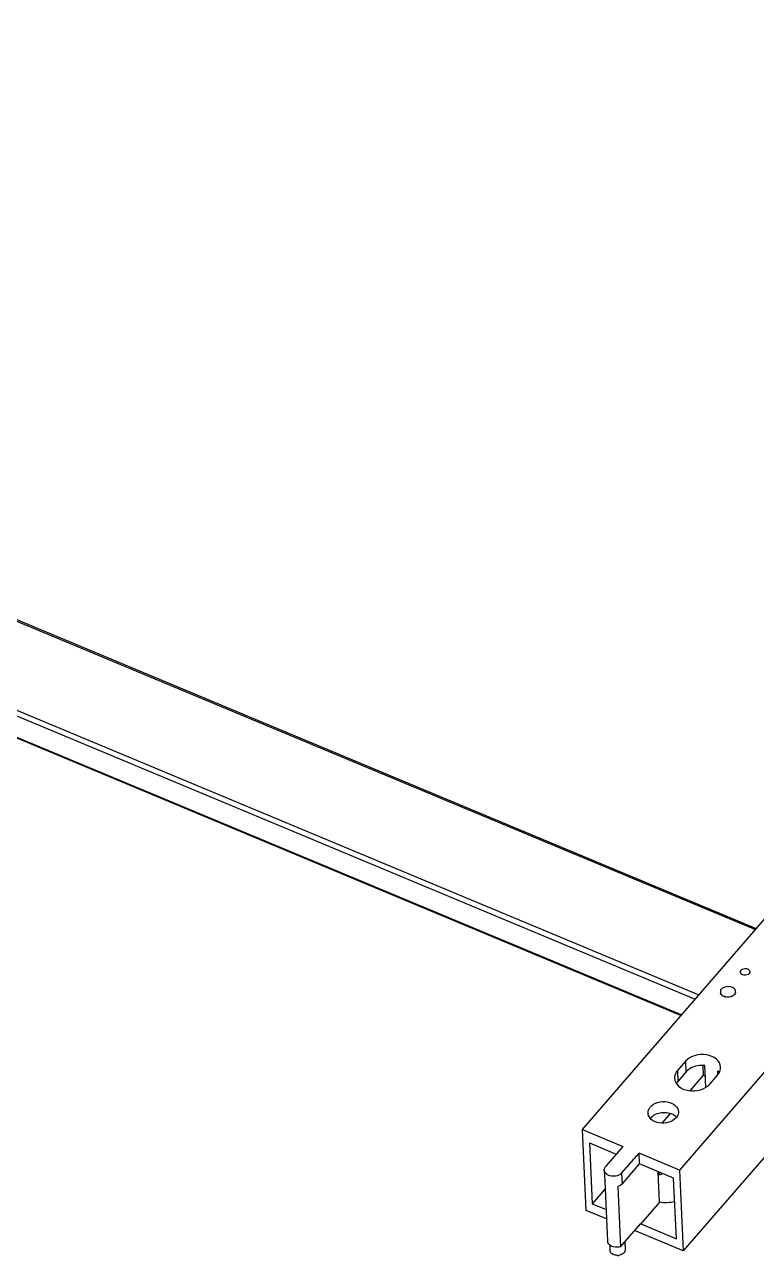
# Model space of a CAD drawing. Header units: millimetres. Extents: x 562 to 17351, y 2396 to 6995.
# Drawn here: x 6299.3 to 6395.2, y 2989.1 to 3150.4 of the extents above; entities that cross this region are included whole.
import ezdxf

# ---------------------------------------------------------------- set-up
doc = ezdxf.new("R2010")
doc.units = ezdxf.units.MM
doc.layers.add('02___PRT_ALL_AXES', color=7, linetype='Continuous')

msp = doc.modelspace()

# ---------------------------------------------------------------- linework, layer by layer
at = {"color": 7, "linetype": 'Continuous'}
for p, q in [((6372.4245, 3005.5772), (6550.3061, 3211.3803)), ((6563.0254, 3206.0704), (6385.1438, 3000.2673)), ((6168.4096, 3126.6201), (6395.2091, 3031.9383)), ((6160.3947, 3117.3472), (6387.1942, 3022.6653)), ((6159.4134, 3114.984), (6385.433, 3020.6277)), ((6159.4194, 3114.8561), (6385.3534, 3020.5356)), ((6390.4771, 3023.5793), (6390.5017, 3023.5856)), ((6390.5024, 3023.5761), (6390.4771, 3023.5793)), ((6390.4805, 3023.5479), (6390.5047, 3023.5549)), ((6390.506, 3023.5455), (6390.4805, 3023.5479)), ((6390.4857, 3023.5166), (6390.5096, 3023.5244)), ((6390.5114, 3023.515), (6390.4857, 3023.5166)), ((6390.493, 3023.4856), (6390.5163, 3023.4941)), ((6390.5188, 3023.4848), (6390.493, 3023.4856)), ((6390.5021, 3023.4549), (6390.5249, 3023.464)), ((6390.528, 3023.4549), (6390.5021, 3023.4549)), ((6390.5131, 3023.4245), (6390.5354, 3023.4344)), ((6390.539, 3023.4253), (6390.5131, 3023.4245)), ((6390.526, 3023.3946), (6390.5477, 3023.4051)), ((6390.5519, 3023.3962), (6390.526, 3023.3946)), ((6390.5408, 3023.3651), (6390.5619, 3023.3763)), ((6390.5666, 3023.3675), (6390.5408, 3023.3651)), ((6390.5574, 3023.3362), (6390.5778, 3023.3479)), ((6390.583, 3023.3393), (6390.5574, 3023.3362)), ((6392.517, 3023.5782), (6392.4913, 3023.5751)), ((6392.493, 3023.5845), (6392.517, 3023.5782)), ((6392.5214, 3023.6098), (6392.496, 3023.6058)), ((6392.497, 3023.6153), (6392.5214, 3023.6098)), ((6392.5239, 3023.6414), (6392.4987, 3023.6367)), ((6392.4992, 3023.6461), (6392.5239, 3023.6414)), ((6392.4994, 3023.677), (6392.5245, 3023.673)), ((6392.5245, 3023.673), (6392.4995, 3023.6675)), ((6390.5758, 3023.3078), (6390.5955, 3023.3202)), ((6390.6012, 3023.3117), (6390.5758, 3023.3078)), ((6390.7216, 3023.1527), (6390.7362, 3023.1682)), ((6390.745, 3023.1612), (6390.7216, 3023.1527)), ((6390.7514, 3023.1299), (6390.7651, 3023.1457)), ((6390.7742, 3023.139), (6390.7514, 3023.1299)), ((6390.7826, 3023.108), (6390.7953, 3023.1242)), ((6390.8049, 3023.1178), (6390.7826, 3023.108)), ((6391.1588, 3022.9509), (6391.1608, 3022.9692)), ((6391.1735, 3022.9664), (6391.1588, 3022.9509)), ((6391.2013, 3022.9421), (6391.2022, 3022.9604)), ((6391.599, 3022.9233), (6391.5899, 3022.9403)), ((6391.6033, 3022.9415), (6391.599, 3022.9233)), ((6391.6434, 3022.9281), (6391.6333, 3022.9447)), ((6391.6465, 3022.9464), (6391.6434, 3022.9281)), ((6392.0207, 3023.0304), (6392.0022, 3023.0428)), ((6392.0137, 3023.0479), (6392.0207, 3023.0304)), ((6392.0587, 3023.048), (6392.0394, 3023.0597)), ((6392.0506, 3023.0652), (6392.0587, 3023.048)), ((6392.3279, 3023.2656), (6392.3448, 3023.2521)), ((6392.3692, 3023.2791), (6392.3445, 3023.2838)), ((6392.3516, 3023.2921), (6392.3692, 3023.2791)), ((6385.922, 3014.5182), (6384.864, 3013.2941)), ((6385.922, 3014.5182), (6385.9888, 3013.1039)), ((6388.2025, 3013.9625), (6388.2628, 3012.6848)), ((6388.6076, 3011.1222), (6388.4729, 3013.9753)), ((6384.864, 3013.2941), (6384.9308, 3011.8798)), ((6385.9888, 3013.1039), (6384.9308, 3011.8798)), ((6388.2628, 3012.6848), (6386.5362, 3010.6872)), ((6388.2628, 3012.6848), (6388.5393, 3012.5694)), ((6389.1038, 3011.5241), (6390.1618, 3012.7482)), ((6390.1909, 3012.7999), (6390.1688, 3013.2673)), ((6383.9423, 3007.6862), (6382.8458, 3006.4175)), ((6400.1926, 3006.4914), (6385.6447, 2989.6599)), ((6372.4245, 3005.5772), (6377.7242, 3003.3648)), ((6372.9254, 2994.9698), (6372.4245, 3005.5772)), ((6373.3392, 3003.8089), (6376.8436, 3002.346)), ((6373.3392, 3003.8089), (6373.7149, 2995.8534)), ((6377.7242, 3003.3648), (6375.4759, 3000.7636)), ((6377.5958, 2999.8786), (6379.8441, 3002.4798)), ((6385.1438, 3000.2673), (6379.8441, 3002.4798)), ((6379.9109, 3001.0655), (6379.8441, 3002.4798)), ((6377.6626, 2998.4642), (6379.9109, 3001.0655)), ((6384.3626, 2999.207), (6379.9109, 3001.0655)), ((6375.2872, 3000.2621), (6375.354, 2998.8478)), ((6377.6626, 2998.4642), (6377.5958, 2999.8786)), ((6382.5323, 2996.0419), (6382.343, 3000.0501)), ((6382.511, 2999.6635), (6382.4957, 2999.9864)), ((6384.7383, 2991.2514), (6384.3626, 2999.207)), ((6385.1438, 3000.2673), (6385.6447, 2989.6599)), ((6375.4048, 2997.8085), (6373.7149, 2995.8534)), ((6375.3579, 2998.8017), (6375.3542, 2998.8478)), ((6377.0046, 2989.0773), (6376.9977, 2989.0773)), ((6377.1287, 2989.0831), (6377.1355, 2989.0838))]:
    msp.add_line(p, q, dxfattribs=at)
for centre, radius, start, end in [((6390.9995, 3023.6183), 0.4989, 182.70362, 183.760881), ((6391.0009, 3023.6184), 0.5002, 184.849196, 187.296388), ((6391.005, 3023.619), 0.5044, 188.380926, 190.814669), ((6391.0118, 3023.6204), 0.5114, 191.891196, 194.302671), ((6391.0213, 3023.6229), 0.5212, 195.367379, 197.748415), ((6391.0334, 3023.6269), 0.5339, 198.797839, 201.141111), ((6391.0477, 3023.6326), 0.5493, 202.172201, 204.471382), ((6391.0617, 3023.6391), 0.5648, 205.478621, 206.842434), ((6391.0678, 3023.6422), 0.5715, 206.841563, 207.727753), ((6391.0825, 3023.6502), 0.5883, 208.718596, 210.914987), ((6391.1025, 3023.6624), 0.6118, 211.877603, 214.017516), ((6391.8198, 3023.7468), 0.6997, 322.325536, 324.282221), ((6391.9649, 3023.6713), 0.5352, 343.94598, 346.285308), ((6391.9774, 3023.6683), 0.5223, 347.333109, 349.710848), ((6391.985, 3023.667), 0.5146, 350.776377, 351.247005), ((6391.988, 3023.6665), 0.5116, 351.245677, 353.184089), ((6391.9946, 3023.6658), 0.5049, 354.25872, 356.690713), ((6392.0007, 3023.6656), 0.4988, 1.309148, 2.703581), ((6391.999, 3023.6656), 0.5005, 357.774659, 0.220964), ((6391.1239, 3023.6771), 0.6377, 214.954464, 217.035923), ((6391.2415, 3023.7887), 0.8002, 229.058971, 230.848159), ((6391.2651, 3023.8181), 0.8379, 231.629795, 233.36487), ((6391.2881, 3023.8495), 0.8768, 234.122975, 235.806327), ((6391.3103, 3023.8826), 0.9167, 236.542024, 238.176266), ((6391.3314, 3023.9171), 0.9571, 238.890759, 240.478659), ((6391.3512, 3023.9526), 0.9978, 241.173206, 242.717627), ((6391.4269, 3024.1326), 1.1934, 251.737729, 253.108402), ((6391.437, 3024.1663), 1.2285, 253.710385, 255.054843), ((6391.4453, 3024.1981), 1.2614, 255.645804, 256.966769), ((6391.452, 3024.2278), 1.2918, 257.547902, 258.848035), ((6391.4572, 3024.2549), 1.3195, 259.420508, 260.702407), ((6391.4667, 3024.3489), 1.414, 273.773578, 274.997674), ((6391.4671, 3024.3447), 1.4098, 275.541558, 276.029774), ((6391.4674, 3024.342), 1.4071, 276.029682, 276.768982), ((6391.4685, 3024.3333), 1.3983, 277.314312, 278.54755), ((6391.4706, 3024.3198), 1.3846, 279.09621, 280.337567), ((6391.5124, 3024.1729), 1.2317, 290.168765, 291.510869), ((6391.5253, 3024.1405), 1.1968, 292.111749, 293.479806), ((6391.5391, 3024.1091), 1.1625, 294.093703, 295.225134), ((6391.5447, 3024.0973), 1.1495, 295.226758, 295.492137), ((6391.5568, 3024.0725), 1.1218, 296.115976, 297.544323), ((6391.5752, 3024.0377), 1.0825, 298.185343, 299.648132), ((6391.5953, 3024.0029), 1.0423, 300.305082, 301.805227), ((6391.6169, 3023.9685), 1.0017, 302.479407, 304.019838), ((6391.6892, 3023.8714), 0.8806, 309.372053, 311.050611), ((6391.715, 3023.8422), 0.8416, 311.806532, 313.536572), ((6391.7412, 3023.8149), 0.8037, 314.315921, 316.099859), ((6391.7616, 3023.7954), 0.7755, 316.907988, 317.516961), ((6391.7707, 3023.7871), 0.7632, 317.515325, 318.746385), ((6391.7939, 3023.7671), 0.7325, 319.572726, 321.470426), ((6383.567, 2995.1663), 4.6196, 103.214997, 105.194166), ((6381.7743, 3002.8124), 3.2339, 283.166965, 291.11648), ((6377.0007, 2990.4997), 1.4223, 269.880493, 271.657387), ((6377.0011, 2990.4879), 1.4105, 271.65223, 275.467557)]:
    msp.add_arc(centre, radius, start, end, dxfattribs=at)
for points, knots in [([(6390.5391, 3013.7511), (6390.5209, 3014.1374), (6390.0144, 3014.9698), (6388.6539, 3015.4647), (6387.1543, 3015.3841), (6386.2297, 3014.8742), (6385.922, 3014.5182)], [0, 0, 0, 0, 0.20830594, 0.46519412, 0.74654448, 1, 1, 1, 1]), ([(6388.4729, 3013.9753), (6388.2331, 3013.9946), (6387.3435, 3013.977), (6386.4158, 3013.5979), (6385.9888, 3013.1039)], [0, 0, 0, 0, 0.26925521, 1, 1, 1, 1]), ([(6390.1618, 3012.7482), (6390.2251, 3012.8215), (6390.4408, 3013.1119), (6390.5516, 3013.4862), (6390.5391, 3013.7511)], [0, 0, 0, 0, 0.2673484, 1, 1, 1, 1]), ([(6384.864, 3013.2941), (6384.8007, 3013.2209), (6384.585, 3012.9305), (6384.4742, 3012.5561), (6384.4867, 3012.2912)], [0, 0, 0, 0, 0.2673484, 1, 1, 1, 1]), ([(6384.4867, 3012.2912), (6384.5049, 3011.9049), (6385.0114, 3011.0726), (6386.3719, 3010.5776), (6387.8715, 3010.6582), (6388.7961, 3011.1681), (6389.1038, 3011.5241)], [0, 0, 0, 0, 0.20830594, 0.46519412, 0.74654448, 1, 1, 1, 1]), ([(6375.2872, 3000.2621), (6375.2809, 3000.3946), (6375.3365, 3000.5817), (6375.4443, 3000.727), (6375.4759, 3000.7636)], [0, 0, 0, 0, 0.73291309, 1, 1, 1, 1]), ([(6377.5958, 2999.8786), (6377.4419, 2999.7006), (6376.9796, 2999.4456), (6376.2298, 2999.4053), (6375.5495, 2999.6528), (6375.2964, 3000.069), (6375.2872, 3000.2621)], [0, 0, 0, 0, 0.2534789, 0.53480631, 0.7917086, 1, 1, 1, 1]), ([(6377.6626, 2998.4642), (6377.6262, 2998.4221), (6377.4534, 2998.2551), (6377.2299, 2998.1461), (6377.0538, 2998.0937)], [0, 0, 0, 0, 0.23246332, 1, 1, 1, 1]), ([(6376.7064, 2989.1089), (6376.5329, 2989.1472), (6376.219, 2989.2776), (6376.0414, 2989.5917), (6376.0345, 2989.7372)], [0, 0, 0, 0, 0.54954575, 1, 1, 1, 1]), ([(6377.8813, 2989.4304), (6377.8397, 2989.3822), (6377.6309, 2989.1956), (6377.3488, 2989.1043), (6377.1355, 2989.0838)], [0, 0, 0, 0, 0.22894773, 1, 1, 1, 1])]:
    msp.add_open_spline(points, degree=3, knots=knots, dxfattribs=at)
for points in [[(6390.3508, 3013.0514), (6390.2965, 3013.1283), (6390.2351, 3013.2005), (6390.1688, 3013.2673)], [(6384.9308, 3011.8798), (6384.8513, 3011.7878), (6384.7805, 3011.6874), (6384.7225, 3011.5806)], [(6384.5088, 2996.1144), (6383.8686, 2995.9568), (6383.1822, 2995.9311), (6382.5323, 2996.0419)], [(6378.0323, 2989.8315), (6378.0391, 2989.6888), (6377.9748, 2989.5384), (6377.8813, 2989.4304)], [(6376.9977, 2989.0774), (6376.9, 2989.0776), (6376.8018, 2989.0878), (6376.7064, 2989.1089)]]:
    msp.add_open_spline(points, degree=3, dxfattribs=at)
at = {"layer": '02___PRT_ALL_AXES', "color": 7, "linetype": 'Continuous'}
for p, q in [((6168.2856, 3126.4767), (6395.0851, 3031.7948)), ((6160.8794, 3117.9079), (6387.6789, 3023.2261)), ((6392.2045, 3024.1599), (6392.2941, 3024.0898)), ((6375.3579, 2998.8017), (6375.7302, 2990.9168)), ((6377.0538, 2998.0937), (6377.4261, 2990.2088)), ((6382.5323, 2996.0419), (6380.0746, 2993.1984)), ((6375.5914, 2993.8568), (6372.9254, 2994.9698)), ((6373.7149, 2995.8534), (6375.533, 2995.0944)), ((6377.4261, 2990.2088), (6380.0712, 2993.2691)), ((6380.0746, 2993.1984), (6380.0712, 2993.2691)), ((6380.0746, 2993.1984), (6384.7383, 2991.2514)), ((6385.6447, 2989.6599), (6379.2567, 2992.3267)), ((6375.9998, 2990.4711), (6376.0345, 2989.7372)), ((6377.984, 2990.8542), (6378.0323, 2989.8315))]:
    msp.add_line(p, q, dxfattribs=at)
for centre, radius, start, end in [((6390.9987, 3023.6185), 0.498, 177.592556, 182.732211), ((6391.0009, 3023.6184), 0.5002, 171.15205, 177.587429), ((6391.0035, 3023.6188), 0.5029, 182.744166, 191.249521), ((6391.0153, 3023.6161), 0.5148, 166.761286, 171.143102), ((6391.018, 3023.6218), 0.5177, 191.252758, 198.452203), ((6391.0419, 3023.6097), 0.5422, 161.353814, 166.750536), ((6391.042, 3023.6299), 0.543, 198.471295, 206.91711), ((6391.068, 3023.601), 0.5697, 158.066642, 161.369995), ((6391.3613, 3023.3477), 0.9624, 125.129941, 127.527479), ((6391.6947, 3023.4086), 0.9079, 55.837649, 59.128234), ((6391.7858, 3023.5267), 0.7586, 45.062425, 47.923574), ((6391.8156, 3023.5563), 0.7166, 40.803839, 45.075628), ((6391.9565, 3023.653), 0.545, 21.496734, 24.960553), ((6391.9685, 3023.6578), 0.532, 17.9648, 21.496191), ((6391.9835, 3023.6625), 0.5163, 10.612977, 17.980912), ((6391.9857, 3023.6677), 0.514, 347.061968, 351.14525), ((6391.9971, 3023.6651), 0.5025, 2.741881, 10.606479), ((6391.9998, 3023.6655), 0.4998, 351.149871, 358.835704), ((6392.0015, 3023.6654), 0.4981, 358.841957, 2.731976), ((6391.4465, 3024.2033), 1.2667, 256.960488, 258.8102), ((6391.5516, 3024.0804), 1.1312, 294.196163, 296.197562), ((6382.4732, 3006.1732), 1.4358, 139.147772, 142.942338), ((6376.3439, 2990.9917), 0.6183, 186.954405, 190.257429)]:
    msp.add_arc(centre, radius, start, end, dxfattribs=at)
for points, knots in [([(6393.2184, 3026.4644), (6393.2954, 3026.5534), (6393.5265, 3026.6809), (6393.9014, 3026.701), (6394.2415, 3026.5773), (6394.3681, 3026.3692), (6394.3727, 3026.2726)], [0, 0, 0, 0, 0.25351061, 0.5348291, 0.79170859, 1, 1, 1, 1]), ([(6394.2784, 3026.0219), (6394.2014, 3025.9329), (6393.9703, 3025.8054), (6393.5954, 3025.7853), (6393.2553, 3025.9091), (6393.1287, 3026.1171), (6393.1241, 3026.2137)], [0, 0, 0, 0, 0.25351061, 0.5348291, 0.79170859, 1, 1, 1, 1]), ([(6381.3204, 3008.5267), (6381.5665, 3008.8115), (6382.3061, 3009.2194), (6383.5059, 3009.2839), (6384.5942, 3008.8879), (6384.9995, 3008.2221), (6385.014, 3007.9131)], [0, 0, 0, 0, 0.25345552, 0.53480588, 0.79169406, 1, 1, 1, 1]), ([(6381.0185, 3007.7244), (6381.0085, 3007.9363), (6381.0971, 3008.2358), (6381.2697, 3008.4681), (6381.3204, 3008.5267)], [0, 0, 0, 0, 0.7326516, 1, 1, 1, 1]), ([(6384.7122, 3007.1107), (6384.466, 3006.8259), (6383.7264, 3006.418), (6382.5267, 3006.3535), (6381.4383, 3006.7495), (6381.0331, 3007.4154), (6381.0185, 3007.7244)], [0, 0, 0, 0, 0.25345552, 0.53480588, 0.79169406, 1, 1, 1, 1]), ([(6381.3871, 3007.1124), (6381.73, 3007.5091), (6382.816, 3007.9591), (6383.9517, 3007.7733), (6384.4195, 3007.487)], [0, 0, 0, 0, 0.48874819, 1, 1, 1, 1]), ([(6385.014, 3007.9131), (6385.024, 3007.7011), (6384.9354, 3007.4016), (6384.7628, 3007.1693), (6384.7122, 3007.1107)], [0, 0, 0, 0, 0.7326516, 1, 1, 1, 1]), ([(6377.4261, 2990.2088), (6377.2992, 2990.1711), (6376.8094, 2990.0858), (6376.2553, 2990.2164), (6375.9829, 2990.4615)], [0, 0, 0, 0, 0.26543686, 1, 1, 1, 1])]:
    msp.add_open_spline(points, degree=3, knots=knots, dxfattribs=at)
for points in [[(6393.1241, 3026.2137), (6393.1198, 3026.3029), (6393.16, 3026.3969), (6393.2184, 3026.4644)], [(6394.3727, 3026.2726), (6394.377, 3026.1835), (6394.3368, 3026.0895), (6394.2784, 3026.0219)], [(6390.5395, 3023.8138), (6390.5662, 3023.88), (6390.6055, 3023.9419), (6390.6521, 3023.9959)], [(6390.7957, 3023.124), (6390.6985, 3023.19), (6390.6109, 3023.2793), (6390.5578, 3023.3841)], [(6390.6521, 3023.9959), (6390.6888, 3024.0384), (6390.7306, 3024.0767), (6390.775, 3024.1109)], [(6390.8075, 3024.1348), (6391.1766, 3024.3946), (6391.7732, 3024.4196), (6392.1606, 3024.1879)], [(6392.4867, 3023.5526), (6392.4644, 3023.4555), (6392.4132, 3023.3633), (6392.348, 3023.2879)], [(6392.358, 3024.0246), (6392.3948, 3023.9819), (6392.4267, 3023.9341), (6392.4505, 3023.883)], [(6391.1607, 3022.9693), (6391.0319, 3022.9991), (6390.905, 3023.0498), (6390.7957, 3023.124)], [(6392.0153, 3023.0486), (6391.7662, 3022.9366), (6391.4686, 3022.9077), (6391.2007, 3022.9607)], [(6392.348, 3023.2879), (6392.2671, 3023.1943), (6392.162, 3023.12), (6392.051, 3023.0654)], [(6384.4195, 3007.487), (6384.5495, 3007.4074), (6384.6712, 3007.3107), (6384.7739, 3007.1981)], [(6375.9829, 2990.4615), (6375.8621, 2990.5702), (6375.7645, 2990.7217), (6375.7356, 2990.8816)]]:
    msp.add_open_spline(points, degree=3, dxfattribs=at)

doc.saveas('drawing.dxf')
